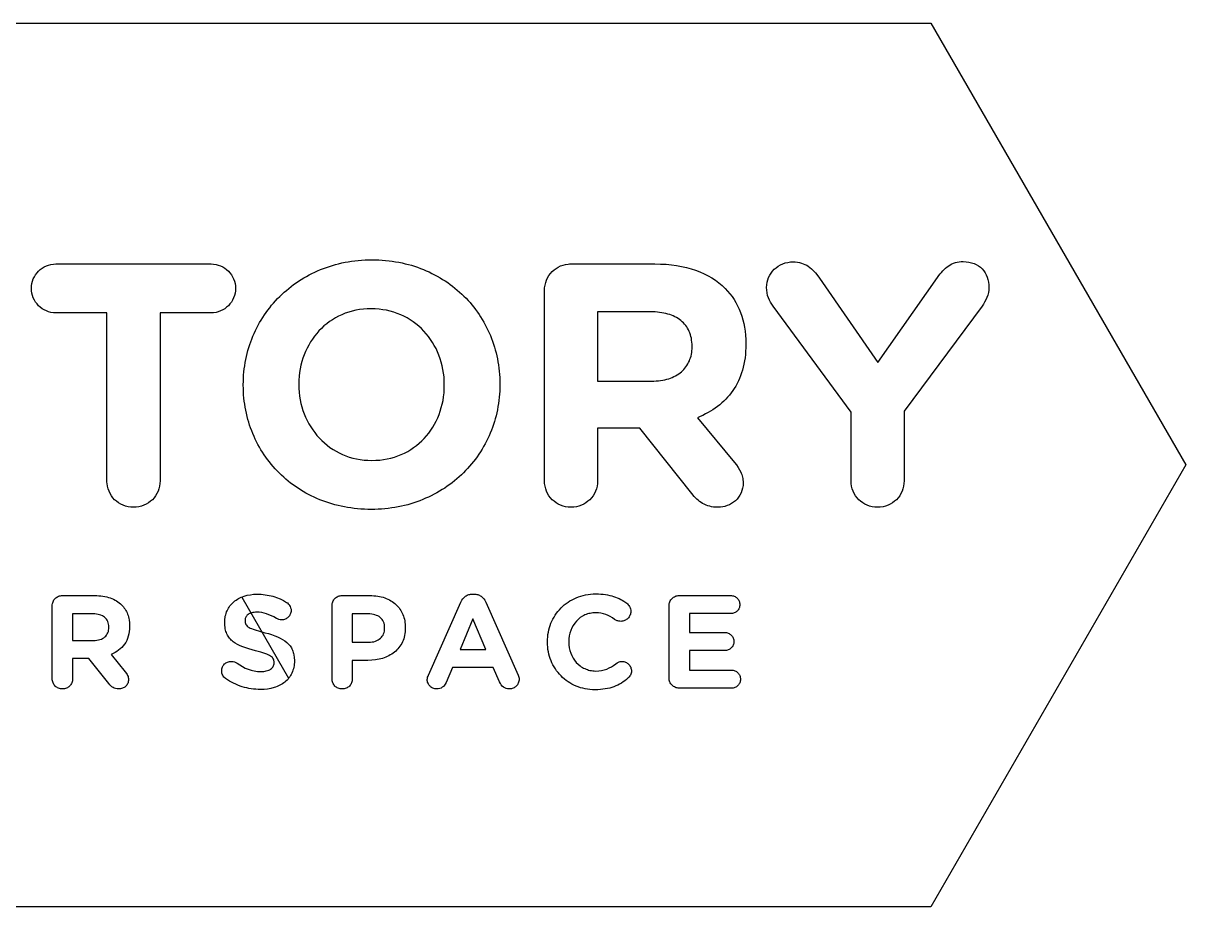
# Model space of a CAD drawing. Extents: x 141 to 614, y 34 to 131.
# Drawn here: x 486.8 to 614.4, y 33.9 to 130.9 of the extents above; entities that cross this region are included whole.
import ezdxf

# ---------------------------------------------------------------- set-up
doc = ezdxf.new("R2010")
doc.units = 0
doc.layers.add('CUT', color=2, linetype='CONTINUOUS')
doc.layers.add('ENGRAVE', color=3, linetype='CONTINUOUS')

msp = doc.modelspace()

# ---------------------------------------------------------------- linework, layer by layer
at = {"layer": 'CUT'}
msp.add_lwpolyline([(203.08, 130.93), (530.44, 130.93), (586.44, 130.93), (614.44, 82.43), (586.44, 33.93), (226.46, 33.93)], dxfattribs=at)
at = {"layer": 'ENGRAVE'}
for points in [[(510.98, 91.18), (510.98, 91.25), (510.99, 91.61), (511, 91.96), (511.02, 92.3), (511.05, 92.65), (511.09, 92.99), (511.14, 93.33), (511.19, 93.67), (511.26, 94.01), (511.33, 94.34), (511.41, 94.67), (511.49, 94.99), (511.59, 95.32), (511.69, 95.64), (511.8, 95.95), (511.92, 96.26), (512.04, 96.57), (512.17, 96.88), (512.31, 97.18), (512.46, 97.48), (512.61, 97.77), (512.77, 98.06), (512.94, 98.34), (513.12, 98.62), (513.3, 98.9), (513.48, 99.17), (513.68, 99.44), (513.88, 99.7), (514.09, 99.96), (514.3, 100.21), (514.52, 100.45), (514.75, 100.7), (514.98, 100.93), (515.22, 101.16), (515.46, 101.39), (515.71, 101.6), (515.97, 101.82), (516.23, 102.02), (516.49, 102.23), (516.77, 102.42), (517.04, 102.61), (517.33, 102.79), (517.62, 102.97), (517.91, 103.13), (518.21, 103.3), (518.51, 103.45), (518.82, 103.6), (519.13, 103.74), (519.45, 103.88), (519.77, 104), (520.1, 104.12), (520.43, 104.23), (520.77, 104.34), (521.11, 104.44), (521.45, 104.52), (521.8, 104.61), (522.15, 104.68), (522.51, 104.74), (522.87, 104.8), (523.23, 104.85), (523.6, 104.89), (523.97, 104.92), (524.35, 104.94), (524.72, 104.95), (525.11, 104.96), (525.49, 104.95), (525.87, 104.94), (526.24, 104.92), (526.61, 104.89), (526.98, 104.85), (527.34, 104.8), (527.7, 104.75), (528.06, 104.68), (528.41, 104.61), (528.76, 104.53), (529.1, 104.44), (529.44, 104.35), (529.77, 104.24), (530.1, 104.13), (530.43, 104.01), (530.75, 103.89), (531.07, 103.76), (531.38, 103.62), (531.69, 103.47), (531.99, 103.31), (532.28, 103.15), (532.58, 102.99), (532.86, 102.81), (533.14, 102.63), (533.42, 102.45), (533.69, 102.25), (533.95, 102.05), (534.21, 101.85), (534.47, 101.64), (534.72, 101.42), (534.96, 101.2), (535.19, 100.97), (535.43, 100.74), (535.65, 100.5), (535.87, 100.25), (536.08, 100), (536.28, 99.75), (536.48, 99.49), (536.68, 99.22), (536.86, 98.95), (537.04, 98.68), (537.21, 98.4), (537.38, 98.12), (537.54, 97.83), (537.69, 97.54), (537.84, 97.24), (537.98, 96.94), (538.11, 96.64), (538.23, 96.33), (538.35, 96.02), (538.45, 95.7), (538.55, 95.38), (538.65, 95.06), (538.73, 94.74), (538.81, 94.41), (538.88, 94.08), (538.94, 93.74), (539, 93.41), (539.04, 93.07), (539.08, 92.72), (539.11, 92.38), (539.13, 92.03), (539.15, 91.68), (539.15, 91.33), (539.15, 91.25), (539.15, 90.9), (539.13, 90.55), (539.11, 90.2), (539.08, 89.86), (539.04, 89.52), (539, 89.18), (538.94, 88.84), (538.88, 88.5), (538.81, 88.17), (538.73, 87.84), (538.64, 87.51), (538.55, 87.19), (538.45, 86.87), (538.34, 86.56), (538.22, 86.24), (538.09, 85.93), (537.96, 85.63), (537.82, 85.33), (537.68, 85.03), (537.52, 84.74), (537.36, 84.45), (537.19, 84.16), (537.02, 83.88), (536.84, 83.61), (536.65, 83.34), (536.46, 83.07), (536.26, 82.81), (536.05, 82.55), (535.83, 82.3), (535.61, 82.05), (535.39, 81.81), (535.16, 81.58), (534.92, 81.35), (534.67, 81.12), (534.42, 80.9), (534.17, 80.69), (533.91, 80.48), (533.64, 80.28), (533.37, 80.09), (533.09, 79.9), (532.81, 79.72), (532.52, 79.54), (532.23, 79.37), (531.93, 79.21), (531.62, 79.06), (531.32, 78.91), (531, 78.77), (530.68, 78.63), (530.36, 78.5), (530.04, 78.38), (529.7, 78.27), (529.37, 78.17), (529.03, 78.07), (528.68, 77.98), (528.34, 77.9), (527.98, 77.83), (527.63, 77.76), (527.27, 77.71), (526.9, 77.66), (526.53, 77.62), (526.16, 77.59), (525.79, 77.57), (525.41, 77.55), (525.03, 77.55), (524.65, 77.55), (524.27, 77.57), (523.89, 77.59), (523.52, 77.62), (523.16, 77.66), (522.79, 77.71), (522.43, 77.76), (522.08, 77.83), (521.73, 77.9), (521.38, 77.98), (521.03, 78.07), (520.7, 78.16), (520.36, 78.26), (520.03, 78.38), (519.71, 78.49), (519.38, 78.62), (519.07, 78.75), (518.76, 78.89), (518.45, 79.04), (518.15, 79.19), (517.85, 79.35), (517.56, 79.52), (517.27, 79.69), (516.99, 79.88), (516.72, 80.06), (516.44, 80.25), (516.18, 80.45), (515.92, 80.66), (515.67, 80.87), (515.42, 81.09), (515.18, 81.31), (514.94, 81.54), (514.71, 81.77), (514.49, 82.01), (514.27, 82.26), (514.06, 82.51), (513.85, 82.76), (513.65, 83.02), (513.46, 83.29), (513.27, 83.56), (513.09, 83.83), (512.92, 84.11), (512.75, 84.39), (512.59, 84.68), (512.44, 84.97), (512.3, 85.27), (512.16, 85.57), (512.03, 85.87), (511.91, 86.18), (511.79, 86.49), (511.68, 86.8), (511.58, 87.12), (511.49, 87.44), (511.4, 87.77), (511.32, 88.1), (511.25, 88.43), (511.19, 88.76), (511.14, 89.1), (511.09, 89.44), (511.05, 89.78), (511.02, 90.13), (511, 90.48), (510.99, 90.83)], [(577.7, 88.23), (569.14, 99.85), (568.99, 100.07), (568.86, 100.3), (568.73, 100.54), (568.63, 100.79), (568.54, 101.05), (568.48, 101.33), (568.44, 101.62), (568.42, 101.93), (568.44, 102.22), (568.48, 102.5), (568.55, 102.76), (568.65, 103.02), (568.77, 103.27), (568.92, 103.5), (569.08, 103.71), (569.27, 103.91), (569.48, 104.09), (569.7, 104.25), (569.94, 104.39), (570.2, 104.51), (570.46, 104.61), (570.75, 104.67), (571.04, 104.72), (571.34, 104.73), (571.58, 104.72), (571.81, 104.7), (572.03, 104.66), (572.25, 104.6), (572.45, 104.53), (572.64, 104.45), (572.83, 104.35), (573, 104.24), (573.18, 104.12), (573.34, 103.98), (573.5, 103.83), (573.65, 103.68), (573.8, 103.51), (573.94, 103.33), (574.22, 102.95), (580.65, 93.68), (587.2, 103.03), (587.34, 103.22), (587.48, 103.41), (587.62, 103.58), (587.77, 103.75), (587.93, 103.9), (588.08, 104.04), (588.25, 104.18), (588.42, 104.3), (588.59, 104.4), (588.77, 104.5), (588.96, 104.58), (589.15, 104.65), (589.36, 104.7), (589.56, 104.74), (589.78, 104.76), (590, 104.77), (590.33, 104.75), (590.64, 104.71), (590.93, 104.64), (591.2, 104.55), (591.45, 104.43), (591.68, 104.29), (591.9, 104.13), (592.09, 103.95), (592.26, 103.74), (592.41, 103.53), (592.54, 103.29), (592.65, 103.04), (592.73, 102.78), (592.79, 102.51), (592.83, 102.22), (592.84, 101.93), (592.84, 101.78), (592.83, 101.64), (592.78, 101.35), (592.7, 101.07), (592.61, 100.81), (592.49, 100.56), (592.36, 100.32), (592.23, 100.09), (592.08, 99.88), (583.53, 88.34), (583.53, 80.69), (583.51, 80.39), (583.47, 80.1), (583.4, 79.82), (583.3, 79.55), (583.18, 79.29), (583.04, 79.05), (582.87, 78.83), (582.68, 78.62), (582.48, 78.44), (582.25, 78.27), (582.01, 78.12), (581.76, 78), (581.49, 77.91), (581.21, 77.83), (580.91, 77.79), (580.76, 77.78), (580.61, 77.78), (580.31, 77.79), (580.02, 77.83), (579.74, 77.91), (579.47, 78), (579.22, 78.12), (578.98, 78.27), (578.75, 78.44), (578.55, 78.62), (578.36, 78.83), (578.19, 79.05), (578.05, 79.29), (577.92, 79.55), (577.83, 79.82), (577.76, 80.1), (577.71, 80.39), (577.7, 80.54), (577.7, 80.69)], [(496.02, 99.13), (490.41, 99.13), (490.14, 99.14), (489.87, 99.18), (489.61, 99.25), (489.37, 99.34), (489.13, 99.45), (488.91, 99.59), (488.7, 99.74), (488.51, 99.92), (488.34, 100.11), (488.18, 100.32), (488.05, 100.54), (487.93, 100.77), (487.84, 101.02), (487.78, 101.28), (487.74, 101.54), (487.72, 101.82), (487.74, 102.09), (487.78, 102.36), (487.84, 102.61), (487.93, 102.86), (488.05, 103.09), (488.18, 103.32), (488.34, 103.52), (488.51, 103.71), (488.7, 103.89), (488.91, 104.04), (489.13, 104.18), (489.37, 104.29), (489.61, 104.38), (489.87, 104.45), (490.14, 104.49), (490.41, 104.5), (507.45, 104.5), (507.72, 104.49), (507.99, 104.45), (508.24, 104.38), (508.49, 104.29), (508.72, 104.18), (508.95, 104.04), (509.15, 103.89), (509.34, 103.71), (509.52, 103.52), (509.67, 103.32), (509.81, 103.09), (509.92, 102.86), (510.01, 102.61), (510.08, 102.36), (510.12, 102.09), (510.13, 101.82), (510.12, 101.54), (510.08, 101.28), (510.01, 101.02), (509.92, 100.77), (509.81, 100.54), (509.67, 100.32), (509.52, 100.11), (509.34, 99.92), (509.15, 99.74), (508.95, 99.59), (508.72, 99.45), (508.49, 99.34), (508.24, 99.25), (507.99, 99.18), (507.72, 99.14), (507.45, 99.13), (501.84, 99.13), (501.84, 80.69), (501.83, 80.39), (501.79, 80.1), (501.71, 79.82), (501.62, 79.55), (501.5, 79.29), (501.35, 79.05), (501.18, 78.83), (501, 78.62), (500.79, 78.44), (500.57, 78.27), (500.33, 78.12), (500.07, 78), (499.8, 77.91), (499.52, 77.83), (499.23, 77.79), (499.08, 77.78), (498.93, 77.78), (498.63, 77.79), (498.34, 77.83), (498.06, 77.91), (497.79, 78), (497.53, 78.12), (497.29, 78.27), (497.07, 78.44), (496.86, 78.62), (496.67, 78.83), (496.51, 79.05), (496.36, 79.29), (496.24, 79.55), (496.15, 79.82), (496.07, 80.1), (496.03, 80.39), (496.02, 80.54), (496.02, 80.69)], [(544.05, 101.59), (544.06, 101.89), (544.11, 102.18), (544.18, 102.46), (544.27, 102.73), (544.39, 102.99), (544.54, 103.23), (544.71, 103.45), (544.89, 103.66), (545.1, 103.84), (545.32, 104.01), (545.56, 104.16), (545.82, 104.28), (546.09, 104.37), (546.37, 104.45), (546.66, 104.49), (546.81, 104.5), (546.96, 104.5), (556.16, 104.5), (556.78, 104.49), (557.39, 104.46), (557.98, 104.41), (558.54, 104.33), (559.09, 104.23), (559.63, 104.11), (560.14, 103.97), (560.63, 103.81), (561.11, 103.63), (561.56, 103.43), (562, 103.21), (562.42, 102.97), (562.81, 102.71), (563.19, 102.43), (563.55, 102.13), (563.88, 101.82), (564.15, 101.53), (564.4, 101.23), (564.64, 100.92), (564.86, 100.6), (565.06, 100.26), (565.25, 99.91), (565.42, 99.55), (565.57, 99.17), (565.71, 98.78), (565.83, 98.38), (565.93, 97.97), (566.01, 97.55), (566.07, 97.12), (566.12, 96.68), (566.15, 96.22), (566.16, 95.76), (566.16, 95.68), (566.15, 95.3), (566.13, 94.92), (566.1, 94.55), (566.06, 94.2), (566.01, 93.85), (565.94, 93.51), (565.87, 93.17), (565.78, 92.85), (565.68, 92.54), (565.57, 92.23), (565.46, 91.94), (565.33, 91.65), (565.19, 91.37), (565.04, 91.1), (564.88, 90.84), (564.71, 90.59), (564.53, 90.34), (564.35, 90.1), (564.15, 89.88), (563.95, 89.65), (563.73, 89.44), (563.51, 89.24), (563.28, 89.04), (563.04, 88.85), (562.79, 88.67), (562.54, 88.5), (562.28, 88.33), (562.01, 88.18), (561.73, 88.03), (561.44, 87.88), (561.15, 87.75), (560.85, 87.62), (564.91, 82.7), (565.11, 82.43), (565.29, 82.17), (565.46, 81.91), (565.59, 81.65), (565.65, 81.52), (565.7, 81.38), (565.75, 81.24), (565.78, 81.1), (565.81, 80.95), (565.83, 80.79), (565.85, 80.63), (565.85, 80.46), (565.85, 80.31), (565.84, 80.17), (565.82, 80.02), (565.79, 79.88), (565.72, 79.61), (565.62, 79.36), (565.49, 79.12), (565.35, 78.9), (565.18, 78.69), (565, 78.51), (564.79, 78.34), (564.58, 78.2), (564.35, 78.07), (564.11, 77.97), (563.86, 77.88), (563.61, 77.82), (563.35, 77.79), (563.09, 77.78), (562.85, 77.78), (562.61, 77.81), (562.39, 77.84), (562.18, 77.89), (561.97, 77.95), (561.78, 78.03), (561.59, 78.11), (561.41, 78.21), (561.24, 78.31), (561.07, 78.43), (560.91, 78.55), (560.76, 78.69), (560.62, 78.83), (560.48, 78.98), (560.21, 79.29), (554.53, 86.48), (549.87, 86.48), (549.87, 80.69), (549.86, 80.39), (549.82, 80.1), (549.75, 79.82), (549.65, 79.55), (549.53, 79.29), (549.38, 79.05), (549.21, 78.83), (549.03, 78.62), (548.82, 78.44), (548.6, 78.27), (548.36, 78.12), (548.1, 78), (547.83, 77.91), (547.55, 77.83), (547.26, 77.79), (547.11, 77.78), (546.96, 77.78), (546.66, 77.79), (546.37, 77.83), (546.09, 77.91), (545.82, 78), (545.56, 78.12), (545.32, 78.27), (545.1, 78.44), (544.89, 78.62), (544.71, 78.83), (544.54, 79.05), (544.39, 79.29), (544.27, 79.55), (544.18, 79.82), (544.11, 80.1), (544.06, 80.39), (544.05, 80.54), (544.05, 80.69)], [(533.05, 91.18), (533.05, 91.25), (533.04, 91.68), (533.02, 92.1), (532.97, 92.51), (532.9, 92.92), (532.82, 93.32), (532.72, 93.71), (532.6, 94.09), (532.46, 94.47), (532.31, 94.84), (532.14, 95.2), (531.95, 95.55), (531.75, 95.89), (531.54, 96.21), (531.31, 96.53), (531.06, 96.83), (530.8, 97.12), (530.53, 97.4), (530.24, 97.66), (529.94, 97.91), (529.63, 98.14), (529.31, 98.36), (528.97, 98.57), (528.62, 98.75), (528.26, 98.92), (527.89, 99.07), (527.51, 99.2), (527.12, 99.32), (526.72, 99.41), (526.31, 99.48), (525.89, 99.54), (525.46, 99.57), (525.03, 99.58), (524.59, 99.57), (524.17, 99.54), (523.75, 99.49), (523.34, 99.41), (522.94, 99.32), (522.55, 99.21), (522.17, 99.08), (521.81, 98.93), (521.45, 98.77), (521.1, 98.58), (520.77, 98.38), (520.45, 98.17), (520.14, 97.94), (519.84, 97.69), (519.56, 97.43), (519.29, 97.16), (519.04, 96.87), (518.79, 96.57), (518.57, 96.26), (518.35, 95.94), (518.16, 95.6), (517.98, 95.26), (517.81, 94.9), (517.66, 94.54), (517.53, 94.16), (517.41, 93.78), (517.31, 93.39), (517.23, 92.99), (517.16, 92.58), (517.11, 92.17), (517.09, 91.75), (517.08, 91.33), (517.08, 91.25), (517.09, 90.83), (517.12, 90.41), (517.16, 90), (517.23, 89.59), (517.31, 89.19), (517.42, 88.8), (517.53, 88.41), (517.67, 88.04), (517.82, 87.67), (517.99, 87.31), (518.18, 86.96), (518.38, 86.62), (518.6, 86.3), (518.83, 85.98), (519.07, 85.68), (519.33, 85.39), (519.6, 85.11), (519.89, 84.85), (520.19, 84.6), (520.5, 84.36), (520.83, 84.14), (521.16, 83.94), (521.51, 83.76), (521.87, 83.59), (522.24, 83.44), (522.62, 83.3), (523.01, 83.19), (523.41, 83.1), (523.82, 83.02), (524.24, 82.97), (524.67, 82.94), (525.11, 82.92), (525.54, 82.94), (525.97, 82.97), (526.39, 83.02), (526.79, 83.09), (527.19, 83.19), (527.58, 83.3), (527.96, 83.43), (528.33, 83.58), (528.68, 83.74), (529.03, 83.92), (529.36, 84.12), (529.68, 84.34), (529.99, 84.57), (530.29, 84.81), (530.57, 85.07), (530.84, 85.35), (531.1, 85.63), (531.34, 85.93), (531.56, 86.25), (531.78, 86.57), (531.97, 86.91), (532.16, 87.25), (532.32, 87.61), (532.47, 87.97), (532.61, 88.35), (532.72, 88.73), (532.82, 89.12), (532.91, 89.52), (532.97, 89.92), (533.02, 90.34), (533.04, 90.75)], [(555.78, 91.63), (556.05, 91.64), (556.3, 91.65), (556.55, 91.67), (556.79, 91.7), (557.02, 91.74), (557.25, 91.79), (557.47, 91.84), (557.68, 91.9), (557.88, 91.97), (558.08, 92.05), (558.26, 92.14), (558.44, 92.23), (558.61, 92.33), (558.78, 92.44), (558.93, 92.55), (559.08, 92.67), (559.22, 92.8), (559.35, 92.93), (559.47, 93.07), (559.58, 93.21), (559.69, 93.36), (559.79, 93.52), (559.87, 93.68), (559.95, 93.85), (560.02, 94.03), (560.08, 94.2), (560.13, 94.39), (560.17, 94.58), (560.21, 94.77), (560.23, 94.97), (560.25, 95.17), (560.25, 95.38), (560.25, 95.46), (560.24, 95.69), (560.23, 95.91), (560.2, 96.13), (560.17, 96.34), (560.12, 96.54), (560.07, 96.73), (560.01, 96.92), (559.93, 97.1), (559.85, 97.27), (559.76, 97.44), (559.66, 97.6), (559.55, 97.75), (559.43, 97.9), (559.3, 98.03), (559.17, 98.16), (559.02, 98.29), (558.87, 98.4), (558.71, 98.51), (558.54, 98.61), (558.37, 98.7), (558.18, 98.79), (557.99, 98.87), (557.79, 98.94), (557.58, 99), (557.37, 99.06), (557.14, 99.11), (556.92, 99.15), (556.68, 99.18), (556.44, 99.21), (556.19, 99.23), (555.93, 99.24), (555.67, 99.24), (549.87, 99.24), (549.87, 91.63)], [(490.01, 66.98), (490.01, 67.09), (490.03, 67.21), (490.06, 67.31), (490.1, 67.42), (490.14, 67.52), (490.2, 67.61), (490.26, 67.69), (490.34, 67.77), (490.41, 67.85), (490.5, 67.91), (490.59, 67.96), (490.69, 68.01), (490.79, 68.05), (490.9, 68.08), (491.01, 68.09), (491.13, 68.1), (494.66, 68.1), (494.9, 68.09), (495.13, 68.08), (495.36, 68.06), (495.58, 68.03), (495.79, 67.99), (495.99, 67.95), (496.19, 67.89), (496.38, 67.83), (496.56, 67.76), (496.74, 67.69), (496.9, 67.6), (497.06, 67.51), (497.22, 67.41), (497.36, 67.3), (497.5, 67.19), (497.63, 67.07), (497.73, 66.96), (497.83, 66.84), (497.92, 66.72), (498, 66.6), (498.08, 66.47), (498.15, 66.33), (498.22, 66.19), (498.28, 66.05), (498.33, 65.9), (498.37, 65.75), (498.41, 65.59), (498.44, 65.43), (498.49, 65.09), (498.5, 64.74), (498.5, 64.71), (498.49, 64.42), (498.46, 64.14), (498.42, 63.88), (498.36, 63.62), (498.28, 63.39), (498.18, 63.16), (498.07, 62.95), (497.94, 62.75), (497.8, 62.57), (497.65, 62.4), (497.48, 62.24), (497.3, 62.09), (497.11, 61.95), (496.91, 61.83), (496.69, 61.72), (496.46, 61.61), (498.02, 59.72), (498.17, 59.52), (498.23, 59.42), (498.28, 59.32), (498.33, 59.22), (498.36, 59.11), (498.38, 58.99), (498.38, 58.87), (498.38, 58.75), (498.36, 58.64), (498.33, 58.54), (498.29, 58.44), (498.25, 58.35), (498.19, 58.27), (498.13, 58.19), (498.05, 58.12), (497.98, 58.05), (497.89, 58), (497.81, 57.95), (497.72, 57.91), (497.62, 57.88), (497.52, 57.85), (497.42, 57.84), (497.32, 57.84), (497.14, 57.85), (496.97, 57.88), (496.82, 57.93), (496.68, 58), (496.55, 58.09), (496.43, 58.18), (496.32, 58.3), (496.22, 58.42), (494.04, 61.18), (492.25, 61.18), (492.25, 58.95), (492.24, 58.84), (492.23, 58.73), (492.2, 58.62), (492.16, 58.52), (492.11, 58.42), (492.06, 58.33), (492, 58.24), (491.92, 58.16), (491.84, 58.09), (491.76, 58.02), (491.67, 57.97), (491.57, 57.92), (491.47, 57.88), (491.36, 57.86), (491.25, 57.84), (491.13, 57.84), (491.01, 57.84), (490.9, 57.86), (490.79, 57.88), (490.69, 57.92), (490.59, 57.97), (490.5, 58.02), (490.41, 58.09), (490.34, 58.16), (490.26, 58.24), (490.2, 58.33), (490.14, 58.42), (490.1, 58.52), (490.06, 58.62), (490.03, 58.73), (490.01, 58.84), (490.01, 58.95)], [(509.03, 59), (508.94, 59.07), (508.86, 59.15), (508.79, 59.25), (508.73, 59.35), (508.68, 59.47), (508.64, 59.59), (508.62, 59.71), (508.61, 59.84), (508.62, 59.95), (508.63, 60.05), (508.66, 60.15), (508.69, 60.25), (508.74, 60.34), (508.79, 60.42), (508.85, 60.5), (508.92, 60.58), (508.99, 60.64), (509.07, 60.7), (509.16, 60.75), (509.25, 60.79), (509.35, 60.83), (509.45, 60.85), (509.55, 60.87), (509.66, 60.87), (509.76, 60.87), (509.86, 60.86), (510.03, 60.81), (510.18, 60.74), (510.3, 60.67), (510.59, 60.47), (510.89, 60.29), (511.2, 60.13), (511.51, 60), (511.84, 59.89), (512.01, 59.85), (512.18, 59.82), (512.36, 59.79), (512.54, 59.77), (512.72, 59.76), (512.9, 59.75), (513.07, 59.76), (513.23, 59.77), (513.37, 59.79), (513.51, 59.82), (513.65, 59.86), (513.77, 59.9), (513.88, 59.95), (513.98, 60.01), (514.07, 60.08), (514.14, 60.15), (514.21, 60.23), (514.27, 60.31), (514.31, 60.4), (514.34, 60.5), (514.36, 60.6), (514.37, 60.71), (514.37, 60.74), (514.36, 60.85), (514.35, 60.94), (514.32, 61.04), (514.29, 61.12), (514.23, 61.21), (514.17, 61.29), (514.08, 61.36), (513.98, 61.44), (513.86, 61.51), (513.71, 61.59), (513.55, 61.66), (513.36, 61.73), (512.89, 61.88), (512.32, 62.04), (511.94, 62.14), (511.58, 62.24), (511.25, 62.34), (510.93, 62.46), (510.63, 62.58), (510.35, 62.72), (510.1, 62.87), (509.86, 63.03), (509.76, 63.12), (509.66, 63.21), (509.56, 63.31), (509.47, 63.41), (509.39, 63.52), (509.31, 63.64), (509.25, 63.76), (509.18, 63.88), (509.13, 64.02), (509.08, 64.15), (509.04, 64.3), (509.01, 64.45), (508.98, 64.62), (508.96, 64.79), (508.95, 64.96), (508.95, 65.15), (508.95, 65.18), (508.95, 65.35), (508.96, 65.51), (508.98, 65.68), (509.01, 65.84), (509.05, 65.99), (509.1, 66.14), (509.15, 66.29), (509.21, 66.43), (509.28, 66.57), (509.35, 66.71), (509.43, 66.83), (509.52, 66.96), (509.62, 67.08), (509.72, 67.19), (509.83, 67.3), (509.95, 67.4), (510.07, 67.5), (510.19, 67.59), (510.33, 67.68), (510.47, 67.76), (510.61, 67.84), (510.76, 67.9), (510.91, 67.97), (511.07, 68.02), (511.4, 68.12), (511.76, 68.19), (512.12, 68.23), (512.5, 68.24), (512.74, 68.24), (512.96, 68.23), (513.18, 68.21), (513.4, 68.18), (513.62, 68.15), (513.83, 68.11), (514.04, 68.07), (514.24, 68.01), (514.44, 67.95), (514.64, 67.88), (515.02, 67.73), (515.38, 67.55), (515.73, 67.34), (515.83, 67.28), (515.91, 67.2), (516, 67.11), (516.07, 67.01), (516.14, 66.89), (516.18, 66.76), (516.22, 66.61), (516.23, 66.46), (516.22, 66.35), (516.21, 66.24), (516.18, 66.14), (516.14, 66.05), (516.1, 65.96), (516.05, 65.87), (515.99, 65.79), (515.92, 65.72), (515.85, 65.66), (515.77, 65.6), (515.68, 65.55), (515.59, 65.5), (515.49, 65.47), (515.39, 65.44), (515.29, 65.43), (515.18, 65.42), (515.03, 65.43), (514.88, 65.47), (514.75, 65.52), (514.61, 65.58), (514.34, 65.74), (514.07, 65.87), (513.8, 65.99), (513.53, 66.09), (513.26, 66.17), (513, 66.22), (512.74, 66.26), (512.48, 66.27), (512.32, 66.26), (512.17, 66.25), (512.04, 66.23), (511.91, 66.2), (511.79, 66.16), (511.69, 66.12), (511.59, 66.07), (511.5, 66.01), (511.42, 65.95), (511.36, 65.88), (511.3, 65.8), (511.25, 65.73), (511.22, 65.65), (511.19, 65.56), (511.17, 65.47), (511.17, 65.38), (511.17, 65.35), (511.17, 65.23), (511.19, 65.12), (511.22, 65.02), (511.26, 64.92), (511.32, 64.84), (511.4, 64.75), (511.49, 64.67), (511.61, 64.6), (511.74, 64.53), (511.9, 64.46), (512.07, 64.39), (512.28, 64.32), (512.76, 64.17), (513.36, 64.01), (513.74, 63.91), (514.09, 63.8), (514.43, 63.68), (514.74, 63.56), (515.03, 63.42), (515.29, 63.28), (515.53, 63.12), (515.75, 62.95), (515.94, 62.76), (516.11, 62.56), (516.19, 62.46), (516.26, 62.35), (516.32, 62.23), (516.38, 62.11), (516.43, 61.98), (516.47, 61.85), (516.51, 61.72), (516.54, 61.58), (516.58, 61.28), (516.59, 60.96), (516.59, 60.93), (516.59, 60.74), (516.57, 60.56), (516.55, 60.39), (516.52, 60.22), (516.48, 60.05), (516.43, 59.89), (516.38, 59.74), (516.32, 59.59), (516.24, 59.44), (516.17, 59.3), (516.08, 59.17), (515.99, 59.05), (515.89, 58.92), (515.78, 58.81), (515.67, 58.7), (515.55, 58.6), (515.42, 58.5), (515.29, 58.41), (515.15, 58.32), (515, 58.24), (514.85, 58.17), (514.69, 58.1), (514.53, 58.04), (514.37, 57.99), (514.02, 57.89), (513.65, 57.83), (513.26, 57.79), (512.85, 57.78), (512.6, 57.78), (512.35, 57.8), (512.1, 57.82), (511.85, 57.85), (511.6, 57.9), (511.36, 57.95), (511.11, 58.01), (510.87, 58.08), (510.63, 58.16), (510.39, 58.25), (510.15, 58.35), (509.92, 58.46), (509.69, 58.58), (509.47, 58.71), (509.25, 58.85)], [(520.72, 66.98), (520.72, 67.09), (520.74, 67.21), (520.77, 67.31), (520.8, 67.42), (520.85, 67.52), (520.91, 67.61), (520.97, 67.69), (521.04, 67.77), (521.12, 67.85), (521.21, 67.91), (521.3, 67.96), (521.4, 68.01), (521.5, 68.05), (521.61, 68.08), (521.72, 68.09), (521.84, 68.1), (524.87, 68.1), (525.1, 68.09), (525.32, 68.08), (525.53, 68.06), (525.74, 68.03), (525.94, 68), (526.13, 67.95), (526.32, 67.9), (526.51, 67.84), (526.68, 67.77), (526.85, 67.7), (527.02, 67.62), (527.17, 67.53), (527.32, 67.44), (527.47, 67.34), (527.6, 67.23), (527.73, 67.12), (527.85, 67), (527.97, 66.87), (528.08, 66.74), (528.18, 66.61), (528.27, 66.47), (528.36, 66.32), (528.43, 66.16), (528.5, 66.01), (528.57, 65.84), (528.62, 65.68), (528.67, 65.51), (528.7, 65.33), (528.73, 65.15), (528.75, 64.96), (528.77, 64.77), (528.77, 64.58), (528.77, 64.55), (528.77, 64.33), (528.75, 64.12), (528.72, 63.92), (528.69, 63.72), (528.64, 63.53), (528.59, 63.35), (528.52, 63.17), (528.45, 63), (528.37, 62.84), (528.28, 62.68), (528.18, 62.53), (528.07, 62.38), (527.96, 62.25), (527.83, 62.12), (527.71, 62), (527.57, 61.88), (527.43, 61.77), (527.28, 61.67), (527.12, 61.57), (526.96, 61.49), (526.79, 61.4), (526.62, 61.33), (526.44, 61.26), (526.26, 61.2), (526.07, 61.15), (525.88, 61.1), (525.69, 61.06), (525.49, 61.03), (525.08, 60.99), (524.65, 60.97), (522.95, 60.97), (522.95, 58.95), (522.95, 58.84), (522.93, 58.73), (522.9, 58.62), (522.87, 58.52), (522.82, 58.42), (522.77, 58.33), (522.7, 58.24), (522.63, 58.16), (522.55, 58.09), (522.46, 58.02), (522.37, 57.97), (522.27, 57.92), (522.17, 57.88), (522.06, 57.86), (521.95, 57.84), (521.84, 57.84), (521.72, 57.84), (521.61, 57.86), (521.5, 57.88), (521.4, 57.92), (521.3, 57.97), (521.21, 58.02), (521.12, 58.09), (521.04, 58.16), (520.97, 58.24), (520.91, 58.33), (520.85, 58.42), (520.8, 58.52), (520.77, 58.62), (520.74, 58.73), (520.72, 58.84), (520.72, 58.95)], [(531.31, 59.36), (534.86, 67.37), (534.96, 67.57), (535.08, 67.74), (535.22, 67.89), (535.29, 67.96), (535.38, 68.02), (535.46, 68.08), (535.55, 68.12), (535.64, 68.16), (535.74, 68.2), (535.84, 68.22), (535.94, 68.24), (536.05, 68.25), (536.17, 68.26), (536.3, 68.26), (536.41, 68.25), (536.52, 68.24), (536.62, 68.22), (536.72, 68.2), (536.82, 68.16), (536.91, 68.12), (537, 68.08), (537.08, 68.02), (537.16, 67.96), (537.23, 67.89), (537.37, 67.74), (537.49, 67.57), (537.59, 67.37), (541.14, 59.36), (541.19, 59.24), (541.22, 59.13), (541.25, 59.02), (541.25, 58.91), (541.25, 58.8), (541.23, 58.69), (541.21, 58.59), (541.17, 58.49), (541.13, 58.4), (541.07, 58.31), (541.01, 58.23), (540.95, 58.15), (540.87, 58.08), (540.79, 58.02), (540.7, 57.96), (540.61, 57.92), (540.51, 57.88), (540.41, 57.86), (540.3, 57.84), (540.19, 57.84), (540, 57.85), (539.83, 57.89), (539.68, 57.96), (539.53, 58.05), (539.41, 58.16), (539.3, 58.29), (539.2, 58.44), (539.11, 58.61), (538.43, 60.21), (533.95, 60.21), (533.24, 58.53), (533.16, 58.38), (533.07, 58.24), (532.96, 58.12), (532.83, 58.02), (532.69, 57.94), (532.54, 57.88), (532.38, 57.85), (532.21, 57.84), (532.1, 57.84), (532, 57.86), (531.9, 57.88), (531.8, 57.92), (531.71, 57.96), (531.63, 58.01), (531.55, 58.07), (531.48, 58.14), (531.41, 58.21), (531.35, 58.3), (531.3, 58.38), (531.26, 58.47), (531.22, 58.57), (531.2, 58.67), (531.18, 58.77), (531.18, 58.88), (531.19, 59), (531.22, 59.12), (531.26, 59.24)], [(544.37, 62.98), (544.37, 63.01), (544.38, 63.28), (544.4, 63.55), (544.43, 63.81), (544.47, 64.07), (544.53, 64.32), (544.6, 64.57), (544.67, 64.81), (544.76, 65.05), (544.86, 65.29), (544.98, 65.51), (545.1, 65.73), (545.23, 65.95), (545.37, 66.15), (545.52, 66.35), (545.68, 66.54), (545.86, 66.73), (546.04, 66.9), (546.22, 67.07), (546.42, 67.22), (546.63, 67.37), (546.84, 67.51), (547.07, 67.63), (547.3, 67.75), (547.53, 67.86), (547.78, 67.95), (548.03, 68.04), (548.29, 68.11), (548.56, 68.17), (548.83, 68.21), (549.11, 68.25), (549.39, 68.27), (549.68, 68.27), (549.96, 68.27), (550.23, 68.25), (550.49, 68.23), (550.74, 68.2), (550.98, 68.16), (551.21, 68.11), (551.43, 68.05), (551.64, 67.99), (551.84, 67.92), (552.04, 67.84), (552.23, 67.76), (552.41, 67.67), (552.59, 67.57), (552.76, 67.46), (553.08, 67.24), (553.17, 67.17), (553.25, 67.08), (553.32, 66.99), (553.39, 66.88), (553.44, 66.76), (553.48, 66.63), (553.51, 66.5), (553.52, 66.35), (553.51, 66.24), (553.5, 66.13), (553.47, 66.03), (553.43, 65.93), (553.39, 65.83), (553.33, 65.74), (553.27, 65.66), (553.2, 65.58), (553.12, 65.51), (553.03, 65.45), (552.94, 65.39), (552.84, 65.35), (552.74, 65.31), (552.63, 65.29), (552.52, 65.27), (552.41, 65.26), (552.3, 65.27), (552.2, 65.28), (552.11, 65.31), (552.02, 65.33), (551.87, 65.4), (551.74, 65.48), (551.51, 65.65), (551.27, 65.79), (551.02, 65.92), (550.77, 66.02), (550.51, 66.1), (550.24, 66.16), (549.96, 66.2), (549.67, 66.21), (549.51, 66.2), (549.35, 66.19), (549.2, 66.17), (549.05, 66.14), (548.9, 66.11), (548.76, 66.07), (548.62, 66.02), (548.48, 65.96), (548.35, 65.89), (548.22, 65.82), (547.98, 65.67), (547.75, 65.48), (547.55, 65.28), (547.36, 65.05), (547.2, 64.81), (547.05, 64.55), (546.93, 64.27), (546.84, 63.98), (546.77, 63.68), (546.73, 63.36), (546.71, 63.04), (546.71, 63.01), (546.73, 62.69), (546.77, 62.37), (546.84, 62.07), (546.93, 61.77), (547.05, 61.5), (547.19, 61.23), (547.35, 60.99), (547.54, 60.76), (547.74, 60.55), (547.96, 60.36), (548.08, 60.28), (548.21, 60.2), (548.34, 60.13), (548.47, 60.07), (548.61, 60.01), (548.75, 59.96), (548.89, 59.91), (549.04, 59.88), (549.19, 59.85), (549.35, 59.83), (549.5, 59.82), (549.67, 59.81), (550.01, 59.83), (550.32, 59.87), (550.61, 59.93), (550.89, 60.02), (551.14, 60.14), (551.39, 60.27), (551.64, 60.43), (551.87, 60.61), (552.02, 60.71), (552.09, 60.75), (552.18, 60.79), (552.26, 60.82), (552.35, 60.84), (552.45, 60.85), (552.54, 60.86), (552.65, 60.85), (552.75, 60.84), (552.85, 60.81), (552.95, 60.78), (553.04, 60.73), (553.12, 60.68), (553.2, 60.62), (553.28, 60.56), (553.35, 60.48), (553.41, 60.4), (553.46, 60.32), (553.51, 60.23), (553.54, 60.13), (553.57, 60.03), (553.58, 59.93), (553.59, 59.83), (553.58, 59.7), (553.56, 59.58), (553.52, 59.47), (553.48, 59.36), (553.42, 59.27), (553.36, 59.18), (553.29, 59.1), (553.21, 59.03), (553.04, 58.88), (552.86, 58.74), (552.68, 58.61), (552.49, 58.49), (552.29, 58.38), (552.09, 58.27), (551.89, 58.18), (551.67, 58.09), (551.45, 58.01), (551.21, 57.94), (550.97, 57.88), (550.72, 57.84), (550.45, 57.8), (550.18, 57.77), (549.89, 57.75), (549.59, 57.75), (549.31, 57.75), (549.04, 57.77), (548.77, 57.81), (548.51, 57.85), (548.25, 57.91), (548, 57.98), (547.75, 58.06), (547.51, 58.15), (547.28, 58.26), (547.06, 58.37), (546.84, 58.5), (546.63, 58.63), (546.42, 58.78), (546.23, 58.93), (546.04, 59.1), (545.86, 59.27), (545.69, 59.45), (545.53, 59.64), (545.38, 59.84), (545.24, 60.04), (545.1, 60.25), (544.98, 60.47), (544.87, 60.7), (544.77, 60.93), (544.68, 61.17), (544.6, 61.41), (544.53, 61.66), (544.48, 61.92), (544.43, 62.18), (544.4, 62.44), (544.38, 62.71)], [(557.73, 59.04), (557.73, 66.98), (557.73, 67.09), (557.75, 67.21), (557.78, 67.31), (557.81, 67.42), (557.86, 67.52), (557.92, 67.61), (557.98, 67.69), (558.05, 67.77), (558.13, 67.85), (558.22, 67.91), (558.31, 67.96), (558.41, 68.01), (558.51, 68.05), (558.62, 68.08), (558.73, 68.09), (558.85, 68.1), (564.49, 68.1), (564.59, 68.09), (564.69, 68.08), (564.79, 68.05), (564.88, 68.02), (564.97, 67.98), (565.05, 67.93), (565.13, 67.87), (565.2, 67.8), (565.26, 67.73), (565.32, 67.66), (565.37, 67.57), (565.41, 67.49), (565.45, 67.39), (565.47, 67.3), (565.49, 67.2), (565.49, 67.1), (565.49, 66.99), (565.47, 66.89), (565.45, 66.8), (565.41, 66.71), (565.37, 66.62), (565.32, 66.54), (565.26, 66.46), (565.2, 66.39), (565.13, 66.33), (565.05, 66.27), (564.97, 66.22), (564.88, 66.18), (564.79, 66.15), (564.69, 66.13), (564.59, 66.11), (564.49, 66.11), (559.95, 66.11), (559.95, 64.04), (563.83, 64.04), (563.94, 64.04), (564.04, 64.02), (564.13, 64), (564.22, 63.96), (564.31, 63.92), (564.39, 63.87), (564.47, 63.81), (564.54, 63.75), (564.61, 63.68), (564.67, 63.6), (564.72, 63.52), (564.76, 63.43), (564.79, 63.34), (564.82, 63.24), (564.83, 63.14), (564.84, 63.04), (564.83, 62.94), (564.82, 62.84), (564.79, 62.74), (564.76, 62.65), (564.72, 62.57), (564.67, 62.48), (564.61, 62.41), (564.54, 62.34), (564.47, 62.27), (564.39, 62.22), (564.31, 62.17), (564.22, 62.13), (564.13, 62.09), (564.04, 62.07), (563.94, 62.06), (563.83, 62.05), (559.95, 62.05), (559.95, 59.91), (564.56, 59.91), (564.66, 59.91), (564.76, 59.89), (564.86, 59.87), (564.95, 59.83), (565.04, 59.79), (565.12, 59.74), (565.2, 59.68), (565.27, 59.62), (565.33, 59.55), (565.39, 59.47), (565.44, 59.39), (565.48, 59.3), (565.52, 59.21), (565.54, 59.11), (565.56, 59.01), (565.56, 58.91), (565.56, 58.81), (565.54, 58.71), (565.52, 58.61), (565.48, 58.52), (565.44, 58.44), (565.39, 58.36), (565.33, 58.28), (565.27, 58.21), (565.2, 58.15), (565.12, 58.09), (565.04, 58.04), (564.95, 58), (564.86, 57.97), (564.76, 57.94), (564.66, 57.93), (564.56, 57.92), (558.85, 57.92), (558.73, 57.93), (558.62, 57.95), (558.51, 57.97), (558.41, 58.01), (558.31, 58.06), (558.22, 58.11), (558.13, 58.18), (558.05, 58.25), (557.98, 58.33), (557.92, 58.41), (557.86, 58.51), (557.81, 58.6), (557.78, 58.71), (557.75, 58.81), (557.73, 58.93)], [(494.52, 63.16), (494.72, 63.16), (494.9, 63.18), (495.08, 63.22), (495.24, 63.26), (495.4, 63.32), (495.54, 63.39), (495.67, 63.46), (495.78, 63.55), (495.89, 63.65), (495.98, 63.76), (496.05, 63.88), (496.12, 64.01), (496.17, 64.14), (496.2, 64.29), (496.22, 64.44), (496.23, 64.59), (496.23, 64.62), (496.22, 64.8), (496.2, 64.96), (496.16, 65.11), (496.11, 65.26), (496.04, 65.39), (495.96, 65.51), (495.87, 65.61), (495.76, 65.71), (495.64, 65.8), (495.51, 65.87), (495.36, 65.93), (495.21, 65.99), (495.04, 66.03), (494.86, 66.05), (494.67, 66.07), (494.47, 66.08), (492.25, 66.08), (492.25, 63.16)], [(524.73, 62.97), (524.93, 62.97), (525.13, 63), (525.31, 63.03), (525.48, 63.09), (525.64, 63.15), (525.78, 63.22), (525.91, 63.31), (526.04, 63.41), (526.14, 63.52), (526.24, 63.64), (526.32, 63.76), (526.38, 63.9), (526.44, 64.04), (526.47, 64.19), (526.5, 64.35), (526.5, 64.51), (526.5, 64.54), (526.5, 64.72), (526.47, 64.89), (526.43, 65.05), (526.38, 65.2), (526.31, 65.34), (526.22, 65.47), (526.13, 65.58), (526.01, 65.68), (525.89, 65.78), (525.75, 65.85), (525.6, 65.92), (525.44, 65.98), (525.27, 66.02), (525.09, 66.05), (524.89, 66.07), (524.69, 66.08), (522.95, 66.08), (522.95, 62.97)], [(537.61, 62.18), (536.19, 65.54), (534.78, 62.18)]]:
    msp.add_lwpolyline(points, close=True, dxfattribs=at)
msp.add_lwpolyline([(510.81, 67.92), (515.96, 59.01)], dxfattribs=at)

doc.saveas('drawing.dxf')
